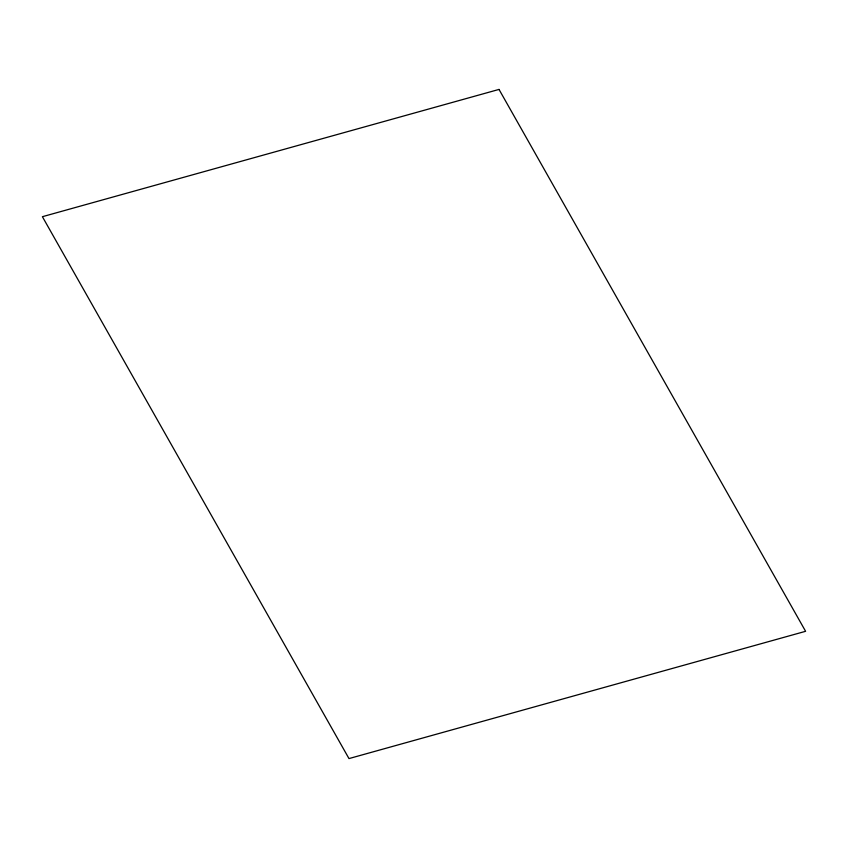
<?xml version="1.0" encoding="UTF-8"?>
<svg xmlns="http://www.w3.org/2000/svg" width="848" height="848" viewBox="0 0 848 848"><rect width="100%" height="100%" fill="white"/><g stroke="black" fill="none" stroke-linecap="round" stroke-linejoin="round"><path stroke-width="1.27" d="M499.016 89.422L42.4 216.696L348.984 758.578L805.6 631.304L499.016 89.422"/></g></svg>
